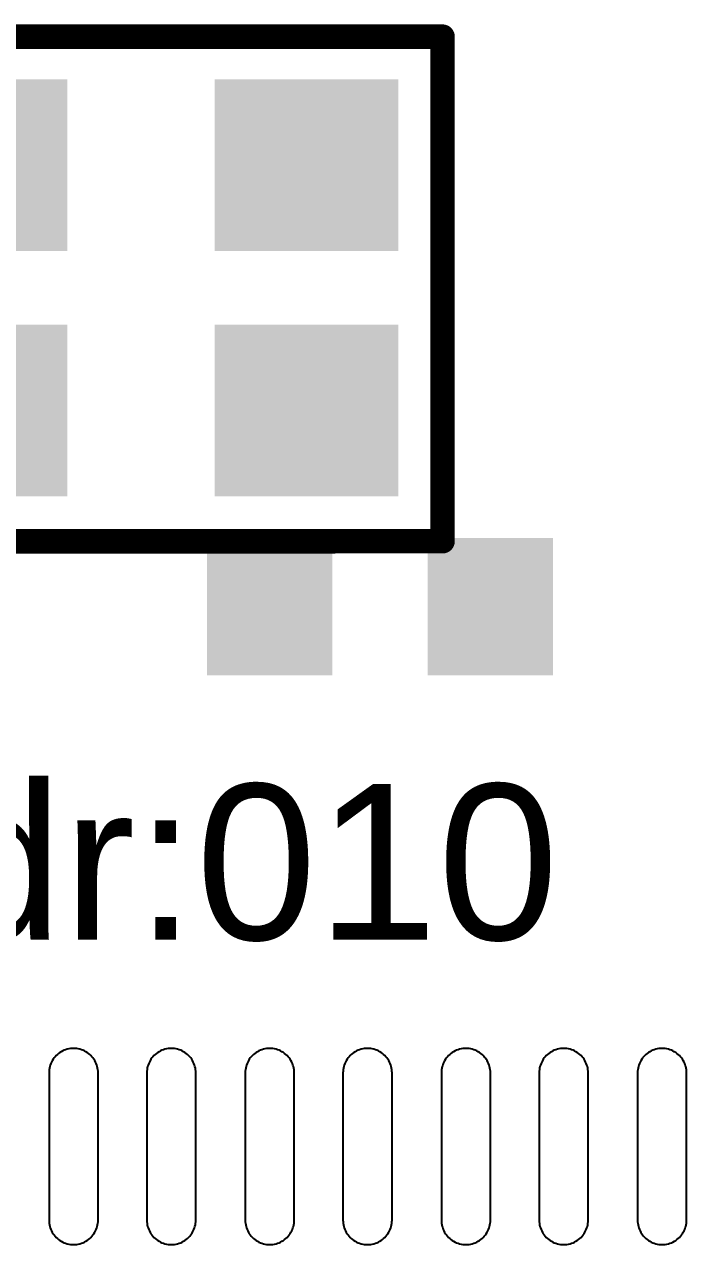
# Model space of a CAD drawing. Header units: inches. Extents: x -3.1 to 90.9, y -0.8 to 60.1.
# Drawn here: x 23.8 to 26.5, y 31.599 to 36.574 of the extents above; entities that cross this region are included whole.
import ezdxf

# ---------------------------------------------------------------- set-up
doc = ezdxf.new("R2010")
doc.units = ezdxf.units.IN
doc.layers.add('Top Overlay', color=2, linetype='Continuous')
doc.layers.add('Top Paste', color=8, linetype='Continuous')
doc.styles.add('Arial', font='', dxfattribs={"height": 0.2})
doc.styles.get('Arial').set_extended_font_data('Arial')

# ---------------------------------------------------------------- blocks, each defined once
blk = doc.blocks.new('WQFN_40_L5_0_W5_0_P0_4_BL_EP_65')
at = {"layer": 'Top Paste'}
for p, q in [((-2.8376, 1.8932), (-2.8436, 1.8905)), ((-2.8315, 1.8956), (-2.8376, 1.8932)), ((-2.8252, 1.8975), (-2.8315, 1.8956)), ((-2.8189, 1.8989), (-2.8252, 1.8975)), ((-2.8124, 1.9), (-2.8189, 1.8989)), ((-2.8059, 1.9007), (-2.8124, 1.9)), ((-2.7994, 1.9009), (-2.8059, 1.9007)), ((-2.1994, 1.9009), (-2.7994, 1.9009)), ((-2.1928, 1.9007), (-2.1994, 1.9009)), ((-2.1863, 1.9), (-2.1928, 1.9007)), ((-2.1863, 1.9), (-2.1863, 1.9)), ((-2.1799, 1.8989), (-2.1863, 1.9)), ((-2.1735, 1.8975), (-2.1799, 1.8989)), ((-2.1672, 1.8956), (-2.1735, 1.8975)), ((-2.1611, 1.8932), (-2.1672, 1.8956)), ((-2.1551, 1.8905), (-2.1611, 1.8932)), ((-2.889, 1.8451), (-2.8917, 1.8391)), ((-2.886, 1.8508), (-2.889, 1.8451)), ((-2.8825, 1.8564), (-2.886, 1.8508)), ((-2.8787, 1.8617), (-2.8825, 1.8564)), ((-2.8745, 1.8668), (-2.8787, 1.8617)), ((-2.8701, 1.8716), (-2.8745, 1.8668)), ((-2.8653, 1.876), (-2.8701, 1.8716)), ((-2.8602, 1.8802), (-2.8653, 1.876)), ((-2.8549, 1.884), (-2.8602, 1.8802)), ((-2.8494, 1.8875), (-2.8549, 1.884)), ((-2.8436, 1.8905), (-2.8494, 1.8875)), ((-2.1494, 1.8875), (-2.1551, 1.8905)), ((-2.1438, 1.884), (-2.1494, 1.8875)), ((-2.1385, 1.8802), (-2.1438, 1.884)), ((-2.1334, 1.876), (-2.1385, 1.8802)), ((-2.1286, 1.8716), (-2.1334, 1.876)), ((-2.1242, 1.8668), (-2.1286, 1.8716)), ((-2.12, 1.8617), (-2.1242, 1.8668)), ((-2.1162, 1.8564), (-2.12, 1.8617)), ((-2.1127, 1.8509), (-2.1162, 1.8564)), ((-2.1097, 1.8451), (-2.1127, 1.8509)), ((-2.107, 1.8391), (-2.1097, 1.8451)), ((-2.8992, 1.8074), (-2.8994, 1.8009)), ((-2.8994, 1.8009), (-2.8992, 1.7943)), ((-2.8985, 1.8139), (-2.8992, 1.8074)), ((-2.8992, 1.7943), (-2.8985, 1.7878)), ((-2.8974, 1.8204), (-2.8985, 1.8139)), ((-2.896, 1.8267), (-2.8974, 1.8204)), ((-2.8941, 1.833), (-2.896, 1.8267)), ((-2.8917, 1.8391), (-2.8941, 1.833)), ((-2.1047, 1.833), (-2.107, 1.8391)), ((-2.1028, 1.8267), (-2.1047, 1.833)), ((-2.1013, 1.8204), (-2.1028, 1.8267)), ((-2.1002, 1.8139), (-2.1013, 1.8204)), ((-2.0996, 1.8074), (-2.1002, 1.8139)), ((-2.1002, 1.7878), (-2.0996, 1.7943)), ((-2.0994, 1.8009), (-2.0996, 1.8074)), ((-2.0996, 1.7943), (-2.0994, 1.8009)), ((-2.8985, 1.7878), (-2.8974, 1.7814)), ((-2.8974, 1.7814), (-2.896, 1.775)), ((-2.896, 1.775), (-2.8941, 1.7687)), ((-2.8941, 1.7687), (-2.8917, 1.7626)), ((-2.8917, 1.7626), (-2.889, 1.7566)), ((-2.889, 1.7566), (-2.886, 1.7508)), ((-2.886, 1.7508), (-2.8825, 1.7453)), ((-2.8825, 1.7453), (-2.8787, 1.74)), ((-2.12, 1.74), (-2.1162, 1.7453)), ((-2.1162, 1.7453), (-2.1127, 1.7509)), ((-2.1127, 1.7509), (-2.1097, 1.7566)), ((-2.1097, 1.7566), (-2.107, 1.7626)), ((-2.107, 1.7626), (-2.1047, 1.7687)), ((-2.1047, 1.7687), (-2.1028, 1.775)), ((-2.1028, 1.775), (-2.1013, 1.7814)), ((-2.1013, 1.7814), (-2.1002, 1.7878)), ((-2.8787, 1.74), (-2.8745, 1.7349)), ((-2.8745, 1.7349), (-2.8701, 1.7301)), ((-2.8701, 1.7301), (-2.8653, 1.7257)), ((-2.8653, 1.7257), (-2.8602, 1.7215)), ((-2.8602, 1.7215), (-2.8549, 1.7177)), ((-2.8549, 1.7177), (-2.8493, 1.7142)), ((-2.8493, 1.7142), (-2.8436, 1.7112)), ((-2.8436, 1.7112), (-2.8376, 1.7085)), ((-2.8376, 1.7085), (-2.8315, 1.7062)), ((-2.8315, 1.7062), (-2.8252, 1.7043)), ((-2.8252, 1.7043), (-2.8189, 1.7028)), ((-2.8189, 1.7028), (-2.8124, 1.7017)), ((-2.8124, 1.7017), (-2.8059, 1.7011)), ((-2.8059, 1.7011), (-2.7994, 1.7009)), ((-2.7994, 1.7009), (-2.1994, 1.7009)), ((-2.1994, 1.7009), (-2.1928, 1.7011)), ((-2.1928, 1.7011), (-2.1863, 1.7017)), ((-2.1863, 1.7017), (-2.1799, 1.7028)), ((-2.1799, 1.7028), (-2.1735, 1.7043)), ((-2.1735, 1.7043), (-2.1672, 1.7062)), ((-2.1672, 1.7062), (-2.1611, 1.7085)), ((-2.1611, 1.7085), (-2.1551, 1.7112)), ((-2.1551, 1.7112), (-2.1493, 1.7142)), ((-2.1493, 1.7142), (-2.1438, 1.7177)), ((-2.1438, 1.7177), (-2.1385, 1.7215)), ((-2.1385, 1.7215), (-2.1334, 1.7257)), ((-2.1334, 1.7257), (-2.1286, 1.7301)), ((-2.1286, 1.7301), (-2.1242, 1.7349)), ((-2.1242, 1.7349), (-2.12, 1.74)), ((-2.8315, 1.4942), (-2.8376, 1.4919)), ((-2.8252, 1.4961), (-2.8315, 1.4942)), ((-2.8189, 1.4976), (-2.8252, 1.4961)), ((-2.8124, 1.4987), (-2.8189, 1.4976)), ((-2.8059, 1.4993), (-2.8124, 1.4987)), ((-2.7994, 1.4995), (-2.8059, 1.4993)), ((-2.1994, 1.4995), (-2.7994, 1.4995)), ((-2.1928, 1.4993), (-2.1994, 1.4995)), ((-2.1863, 1.4987), (-2.1928, 1.4993)), ((-2.1863, 1.4987), (-2.1863, 1.4987)), ((-2.1799, 1.4976), (-2.1863, 1.4987)), ((-2.1735, 1.4961), (-2.1799, 1.4976)), ((-2.1672, 1.4942), (-2.1735, 1.4961)), ((-2.1611, 1.4919), (-2.1672, 1.4942)), ((-2.889, 1.4438), (-2.8917, 1.4378)), ((-2.886, 1.4495), (-2.889, 1.4438)), ((-2.8825, 1.4551), (-2.886, 1.4495)), ((-2.8787, 1.4604), (-2.8825, 1.4551)), ((-2.8745, 1.4655), (-2.8787, 1.4604)), ((-2.8701, 1.4703), (-2.8745, 1.4655)), ((-2.8653, 1.4747), (-2.8701, 1.4703)), ((-2.8602, 1.4789), (-2.8653, 1.4747)), ((-2.8549, 1.4827), (-2.8602, 1.4789)), ((-2.8494, 1.4862), (-2.8549, 1.4827)), ((-2.8436, 1.4892), (-2.8494, 1.4862)), ((-2.8376, 1.4919), (-2.8436, 1.4892)), ((-2.1551, 1.4892), (-2.1611, 1.4919)), ((-2.1494, 1.4862), (-2.1551, 1.4892)), ((-2.1438, 1.4827), (-2.1494, 1.4862)), ((-2.1385, 1.4789), (-2.1438, 1.4827)), ((-2.1334, 1.4747), (-2.1385, 1.4789)), ((-2.1286, 1.4703), (-2.1334, 1.4747)), ((-2.1242, 1.4655), (-2.1286, 1.4703)), ((-2.12, 1.4604), (-2.1242, 1.4655)), ((-2.1162, 1.4551), (-2.12, 1.4604)), ((-2.1127, 1.4496), (-2.1162, 1.4551)), ((-2.1097, 1.4438), (-2.1127, 1.4496)), ((-2.107, 1.4378), (-2.1097, 1.4438)), ((-2.8992, 1.4061), (-2.8994, 1.3995)), ((-2.8994, 1.3995), (-2.8992, 1.393)), ((-2.8985, 1.4126), (-2.8992, 1.4061)), ((-2.8974, 1.419), (-2.8985, 1.4126)), ((-2.896, 1.4254), (-2.8974, 1.419)), ((-2.8941, 1.4317), (-2.896, 1.4254)), ((-2.8917, 1.4378), (-2.8941, 1.4317)), ((-2.1047, 1.4317), (-2.107, 1.4378)), ((-2.1028, 1.4254), (-2.1047, 1.4317)), ((-2.1013, 1.419), (-2.1028, 1.4254)), ((-2.1002, 1.4126), (-2.1013, 1.419)), ((-2.0996, 1.4061), (-2.1002, 1.4126)), ((-2.0994, 1.3995), (-2.0996, 1.4061)), ((-2.0996, 1.393), (-2.0994, 1.3995)), ((-2.8992, 1.393), (-2.8985, 1.3865)), ((-2.8985, 1.3865), (-2.8974, 1.38)), ((-2.8974, 1.38), (-2.896, 1.3737)), ((-2.896, 1.3737), (-2.8941, 1.3674)), ((-2.8941, 1.3674), (-2.8917, 1.3613)), ((-2.8917, 1.3613), (-2.889, 1.3553)), ((-2.889, 1.3553), (-2.886, 1.3495)), ((-2.886, 1.3495), (-2.8825, 1.344)), ((-2.8825, 1.344), (-2.8787, 1.3387)), ((-2.12, 1.3387), (-2.1162, 1.344)), ((-2.1162, 1.344), (-2.1127, 1.3496)), ((-2.1127, 1.3496), (-2.1097, 1.3553)), ((-2.1097, 1.3553), (-2.107, 1.3613)), ((-2.107, 1.3613), (-2.1047, 1.3674)), ((-2.1047, 1.3674), (-2.1028, 1.3737)), ((-2.1028, 1.3737), (-2.1013, 1.38)), ((-2.1013, 1.38), (-2.1002, 1.3865)), ((-2.1002, 1.3865), (-2.0996, 1.393)), ((-2.8787, 1.3387), (-2.8745, 1.3336)), ((-2.8745, 1.3336), (-2.8701, 1.3288)), ((-2.8701, 1.3288), (-2.8653, 1.3244)), ((-2.8653, 1.3244), (-2.8602, 1.3202)), ((-2.8602, 1.3202), (-2.8549, 1.3164)), ((-2.8549, 1.3164), (-2.8493, 1.3129)), ((-2.8493, 1.3129), (-2.8436, 1.3099)), ((-2.8436, 1.3099), (-2.8376, 1.3072)), ((-2.8376, 1.3072), (-2.8315, 1.3048)), ((-2.8315, 1.3048), (-2.8252, 1.3029)), ((-2.8252, 1.3029), (-2.8189, 1.3015)), ((-2.8189, 1.3015), (-2.8124, 1.3004)), ((-2.8124, 1.3004), (-2.8059, 1.2997)), ((-2.8059, 1.2997), (-2.7994, 1.2995)), ((-2.7994, 1.2995), (-2.1994, 1.2995)), ((-2.1994, 1.2995), (-2.1928, 1.2997)), ((-2.1928, 1.2997), (-2.1863, 1.3004)), ((-2.1863, 1.3004), (-2.1799, 1.3015)), ((-2.1799, 1.3015), (-2.1735, 1.3029)), ((-2.1735, 1.3029), (-2.1672, 1.3048)), ((-2.1672, 1.3048), (-2.1611, 1.3072)), ((-2.1611, 1.3072), (-2.1551, 1.3099)), ((-2.1551, 1.3099), (-2.1493, 1.3129)), ((-2.1493, 1.3129), (-2.1438, 1.3164)), ((-2.1438, 1.3164), (-2.1385, 1.3202)), ((-2.1385, 1.3202), (-2.1334, 1.3244)), ((-2.1334, 1.3244), (-2.1286, 1.3288)), ((-2.1286, 1.3288), (-2.1242, 1.3336)), ((-2.1242, 1.3336), (-2.12, 1.3387)), ((-2.8315, 1.0955), (-2.8376, 1.0931)), ((-2.8252, 1.0974), (-2.8315, 1.0955)), ((-2.8189, 1.0988), (-2.8252, 1.0974)), ((-2.8124, 1.0999), (-2.8189, 1.0988)), ((-2.8059, 1.1006), (-2.8124, 1.0999)), ((-2.7994, 1.1008), (-2.8059, 1.1006)), ((-2.8059, 1.1006), (-2.8059, 1.1006)), ((-2.1994, 1.1008), (-2.7994, 1.1008)), ((-2.1928, 1.1006), (-2.1994, 1.1008)), ((-2.1863, 1.0999), (-2.1928, 1.1006)), ((-2.1799, 1.0988), (-2.1863, 1.0999)), ((-2.1735, 1.0974), (-2.1799, 1.0988)), ((-2.1672, 1.0955), (-2.1735, 1.0974)), ((-2.1611, 1.0931), (-2.1672, 1.0955)), ((-2.889, 1.045), (-2.8917, 1.039)), ((-2.886, 1.0507), (-2.889, 1.045)), ((-2.8825, 1.0563), (-2.886, 1.0507)), ((-2.8787, 1.0616), (-2.8825, 1.0563)), ((-2.8745, 1.0667), (-2.8787, 1.0616)), ((-2.8701, 1.0715), (-2.8745, 1.0667)), ((-2.8653, 1.0759), (-2.8701, 1.0715)), ((-2.8602, 1.0801), (-2.8653, 1.0759)), ((-2.8549, 1.0839), (-2.8602, 1.0801)), ((-2.8494, 1.0874), (-2.8549, 1.0839)), ((-2.8436, 1.0904), (-2.8494, 1.0874)), ((-2.8376, 1.0931), (-2.8436, 1.0904)), ((-2.1551, 1.0904), (-2.1611, 1.0931)), ((-2.1494, 1.0874), (-2.1551, 1.0904)), ((-2.1438, 1.0839), (-2.1494, 1.0874)), ((-2.1385, 1.0801), (-2.1438, 1.0839)), ((-2.1334, 1.0759), (-2.1385, 1.0801)), ((-2.1286, 1.0715), (-2.1334, 1.0759)), ((-2.1242, 1.0667), (-2.1286, 1.0715)), ((-2.12, 1.0616), (-2.1242, 1.0667)), ((-2.1162, 1.0563), (-2.12, 1.0616)), ((-2.1127, 1.0508), (-2.1162, 1.0563)), ((-2.1097, 1.045), (-2.1127, 1.0508)), ((-2.107, 1.039), (-2.1097, 1.045)), ((-2.8992, 1.0073), (-2.8994, 1.0008)), ((-2.8994, 1.0008), (-2.8992, 0.9942)), ((-2.8985, 1.0138), (-2.8992, 1.0073)), ((-2.8974, 1.0203), (-2.8985, 1.0138)), ((-2.896, 1.0266), (-2.8974, 1.0203)), ((-2.8941, 1.0329), (-2.896, 1.0266)), ((-2.8917, 1.039), (-2.8941, 1.0329)), ((-2.1047, 1.0329), (-2.107, 1.039)), ((-2.1028, 1.0266), (-2.1047, 1.0329)), ((-2.1013, 1.0203), (-2.1028, 1.0266)), ((-2.1002, 1.0138), (-2.1013, 1.0203)), ((-2.0996, 1.0073), (-2.1002, 1.0138)), ((-2.0994, 1.0008), (-2.0996, 1.0073)), ((-2.0996, 0.9942), (-2.0994, 1.0008)), ((-2.8992, 0.9942), (-2.8985, 0.9877)), ((-2.8985, 0.9877), (-2.8974, 0.9813)), ((-2.8974, 0.9813), (-2.896, 0.9749)), ((-2.896, 0.9749), (-2.8941, 0.9686)), ((-2.8941, 0.9686), (-2.8917, 0.9625)), ((-2.8917, 0.9625), (-2.889, 0.9565)), ((-2.889, 0.9565), (-2.886, 0.9507)), ((-2.886, 0.9507), (-2.8825, 0.9452)), ((-2.1162, 0.9452), (-2.1127, 0.9508)), ((-2.1127, 0.9508), (-2.1097, 0.9565)), ((-2.1097, 0.9565), (-2.107, 0.9625)), ((-2.107, 0.9625), (-2.1047, 0.9686)), ((-2.1047, 0.9686), (-2.1028, 0.9749)), ((-2.1028, 0.9749), (-2.1013, 0.9813)), ((-2.1013, 0.9813), (-2.1002, 0.9877)), ((-2.1002, 0.9877), (-2.0996, 0.9942)), ((-2.8825, 0.9452), (-2.8787, 0.9399)), ((-2.8787, 0.9399), (-2.8745, 0.9348)), ((-2.8745, 0.9348), (-2.8701, 0.93)), ((-2.8701, 0.93), (-2.8653, 0.9256)), ((-2.8653, 0.9256), (-2.8602, 0.9214)), ((-2.8602, 0.9214), (-2.8549, 0.9176)), ((-2.8549, 0.9176), (-2.8493, 0.9141)), ((-2.8493, 0.9141), (-2.8436, 0.9111)), ((-2.8436, 0.9111), (-2.8376, 0.9084)), ((-2.8376, 0.9084), (-2.8315, 0.9061)), ((-2.8315, 0.9061), (-2.8252, 0.9042)), ((-2.8252, 0.9042), (-2.8189, 0.9027)), ((-2.8189, 0.9027), (-2.8124, 0.9016)), ((-2.8124, 0.9016), (-2.8059, 0.901)), ((-2.8059, 0.901), (-2.7994, 0.9008)), ((-2.7994, 0.9008), (-2.1994, 0.9008)), ((-2.1994, 0.9008), (-2.1928, 0.901)), ((-2.1928, 0.901), (-2.1863, 0.9016)), ((-2.1863, 0.9016), (-2.1799, 0.9027)), ((-2.1799, 0.9027), (-2.1735, 0.9042)), ((-2.1735, 0.9042), (-2.1672, 0.9061)), ((-2.1672, 0.9061), (-2.1611, 0.9084)), ((-2.1611, 0.9084), (-2.1551, 0.9111)), ((-2.1551, 0.9111), (-2.1493, 0.9141)), ((-2.1493, 0.9141), (-2.1438, 0.9176)), ((-2.1438, 0.9176), (-2.1385, 0.9214)), ((-2.1385, 0.9214), (-2.1334, 0.9256)), ((-2.1334, 0.9256), (-2.1286, 0.93)), ((-2.1286, 0.93), (-2.1242, 0.9348)), ((-2.1242, 0.9348), (-2.12, 0.9399)), ((-2.12, 0.9399), (-2.1162, 0.9452)), ((-2.8189, 0.6975), (-2.8252, 0.696)), ((-2.8124, 0.6986), (-2.8189, 0.6975)), ((-2.8059, 0.6992), (-2.8124, 0.6986)), ((-2.7994, 0.6994), (-2.8059, 0.6992)), ((-2.1994, 0.6994), (-2.7994, 0.6994)), ((-2.1928, 0.6992), (-2.1994, 0.6994)), ((-2.1863, 0.6986), (-2.1928, 0.6992)), ((-2.1863, 0.6986), (-2.1863, 0.6986)), ((-2.1799, 0.6975), (-2.1863, 0.6986)), ((-2.1735, 0.696), (-2.1799, 0.6975)), ((-2.886, 0.6494), (-2.889, 0.6437)), ((-2.8825, 0.655), (-2.886, 0.6494)), ((-2.8787, 0.6603), (-2.8825, 0.655)), ((-2.8745, 0.6654), (-2.8787, 0.6603)), ((-2.8701, 0.6702), (-2.8745, 0.6654)), ((-2.8653, 0.6746), (-2.8701, 0.6702)), ((-2.8602, 0.6788), (-2.8653, 0.6746)), ((-2.8549, 0.6826), (-2.8602, 0.6788)), ((-2.8494, 0.6861), (-2.8549, 0.6826)), ((-2.8436, 0.6891), (-2.8494, 0.6861)), ((-2.8376, 0.6918), (-2.8436, 0.6891)), ((-2.8315, 0.6941), (-2.8376, 0.6918)), ((-2.8252, 0.696), (-2.8315, 0.6941)), ((-2.1672, 0.6941), (-2.1735, 0.696)), ((-2.1611, 0.6918), (-2.1672, 0.6941)), ((-2.1551, 0.6891), (-2.1611, 0.6918)), ((-2.1494, 0.6861), (-2.1551, 0.6891)), ((-2.1438, 0.6826), (-2.1494, 0.6861)), ((-2.1385, 0.6788), (-2.1438, 0.6826)), ((-2.1334, 0.6746), (-2.1385, 0.6788)), ((-2.1286, 0.6702), (-2.1334, 0.6746)), ((-2.1242, 0.6654), (-2.1286, 0.6702)), ((-2.12, 0.6603), (-2.1242, 0.6654)), ((-2.1162, 0.655), (-2.12, 0.6603)), ((-2.1127, 0.6495), (-2.1162, 0.655)), ((-2.1097, 0.6437), (-2.1127, 0.6495)), ((-2.8992, 0.606), (-2.8994, 0.5994)), ((-2.8994, 0.5994), (-2.8992, 0.5929)), ((-2.8985, 0.6125), (-2.8992, 0.606)), ((-2.8974, 0.6189), (-2.8985, 0.6125)), ((-2.896, 0.6253), (-2.8974, 0.6189)), ((-2.8941, 0.6316), (-2.896, 0.6253)), ((-2.8917, 0.6377), (-2.8941, 0.6316)), ((-2.889, 0.6437), (-2.8917, 0.6377)), ((-2.107, 0.6377), (-2.1097, 0.6437)), ((-2.1047, 0.6316), (-2.107, 0.6377)), ((-2.1028, 0.6253), (-2.1047, 0.6316)), ((-2.1013, 0.6189), (-2.1028, 0.6253)), ((-2.1002, 0.6125), (-2.1013, 0.6189)), ((-2.0996, 0.606), (-2.1002, 0.6125)), ((-2.0994, 0.5994), (-2.0996, 0.606)), ((-2.0996, 0.5929), (-2.0994, 0.5994)), ((-2.8992, 0.5929), (-2.8985, 0.5864)), ((-2.8985, 0.5864), (-2.8974, 0.5799)), ((-2.8974, 0.5799), (-2.896, 0.5736)), ((-2.896, 0.5736), (-2.8941, 0.5673)), ((-2.8941, 0.5673), (-2.8917, 0.5612)), ((-2.8917, 0.5612), (-2.889, 0.5552)), ((-2.889, 0.5552), (-2.886, 0.5494)), ((-2.886, 0.5494), (-2.8825, 0.5439)), ((-2.1162, 0.5439), (-2.1127, 0.5495)), ((-2.1127, 0.5495), (-2.1097, 0.5552)), ((-2.1097, 0.5552), (-2.107, 0.5612)), ((-2.107, 0.5612), (-2.1047, 0.5673)), ((-2.1047, 0.5673), (-2.1028, 0.5736)), ((-2.1028, 0.5736), (-2.1013, 0.5799)), ((-2.1013, 0.5799), (-2.1002, 0.5864)), ((-2.1002, 0.5864), (-2.0996, 0.5929)), ((-2.8825, 0.5439), (-2.8787, 0.5386)), ((-2.8787, 0.5386), (-2.8745, 0.5335)), ((-2.8745, 0.5335), (-2.8701, 0.5287)), ((-2.8701, 0.5287), (-2.8653, 0.5243)), ((-2.8653, 0.5243), (-2.8602, 0.5201)), ((-2.8602, 0.5201), (-2.8549, 0.5163)), ((-2.8549, 0.5163), (-2.8493, 0.5128)), ((-2.8493, 0.5128), (-2.8436, 0.5098)), ((-2.8436, 0.5098), (-2.8376, 0.5071)), ((-2.8376, 0.5071), (-2.8315, 0.5047)), ((-2.8315, 0.5047), (-2.8252, 0.5028)), ((-2.8252, 0.5028), (-2.8189, 0.5014)), ((-2.8189, 0.5014), (-2.8124, 0.5003)), ((-2.8124, 0.5003), (-2.8059, 0.4996)), ((-2.8059, 0.4996), (-2.7994, 0.4994)), ((-2.7994, 0.4994), (-2.1994, 0.4994)), ((-2.1994, 0.4994), (-2.1928, 0.4996)), ((-2.1928, 0.4996), (-2.1863, 0.5003)), ((-2.1863, 0.5003), (-2.1799, 0.5014)), ((-2.1799, 0.5014), (-2.1735, 0.5028)), ((-2.1735, 0.5028), (-2.1672, 0.5047)), ((-2.1672, 0.5047), (-2.1611, 0.5071)), ((-2.1611, 0.5071), (-2.1551, 0.5098)), ((-2.1551, 0.5098), (-2.1493, 0.5128)), ((-2.1493, 0.5128), (-2.1438, 0.5163)), ((-2.1438, 0.5163), (-2.1385, 0.5201)), ((-2.1385, 0.5201), (-2.1334, 0.5243)), ((-2.1334, 0.5243), (-2.1286, 0.5287)), ((-2.1286, 0.5287), (-2.1242, 0.5335)), ((-2.1242, 0.5335), (-2.12, 0.5386)), ((-2.12, 0.5386), (-2.1162, 0.5439)), ((-2.8189, 0.2987), (-2.8252, 0.2973)), ((-2.8124, 0.2998), (-2.8189, 0.2987)), ((-2.8059, 0.3005), (-2.8124, 0.2998)), ((-2.7994, 0.3007), (-2.8059, 0.3005)), ((-2.8059, 0.3005), (-2.8059, 0.3005)), ((-2.1994, 0.3007), (-2.7994, 0.3007)), ((-2.1928, 0.3005), (-2.1994, 0.3007)), ((-2.1863, 0.2998), (-2.1928, 0.3005)), ((-2.1799, 0.2987), (-2.1863, 0.2998)), ((-2.1735, 0.2973), (-2.1799, 0.2987)), ((-2.886, 0.2506), (-2.889, 0.2449)), ((-2.8825, 0.2562), (-2.886, 0.2506)), ((-2.8787, 0.2615), (-2.8825, 0.2562)), ((-2.8745, 0.2666), (-2.8787, 0.2615)), ((-2.8701, 0.2714), (-2.8745, 0.2666)), ((-2.8653, 0.2758), (-2.8701, 0.2714)), ((-2.8602, 0.28), (-2.8653, 0.2758)), ((-2.8549, 0.2838), (-2.8602, 0.28)), ((-2.8494, 0.2873), (-2.8549, 0.2838)), ((-2.8436, 0.2903), (-2.8494, 0.2873)), ((-2.8376, 0.293), (-2.8436, 0.2903)), ((-2.8315, 0.2954), (-2.8376, 0.293)), ((-2.8252, 0.2973), (-2.8315, 0.2954)), ((-2.1672, 0.2954), (-2.1735, 0.2973)), ((-2.1611, 0.293), (-2.1672, 0.2954)), ((-2.1551, 0.2903), (-2.1611, 0.293)), ((-2.1494, 0.2873), (-2.1551, 0.2903)), ((-2.1438, 0.2838), (-2.1494, 0.2873)), ((-2.1385, 0.28), (-2.1438, 0.2838)), ((-2.1334, 0.2758), (-2.1385, 0.28)), ((-2.1286, 0.2714), (-2.1334, 0.2758)), ((-2.1242, 0.2666), (-2.1286, 0.2714)), ((-2.12, 0.2615), (-2.1242, 0.2666)), ((-2.1162, 0.2562), (-2.12, 0.2615)), ((-2.1127, 0.2507), (-2.1162, 0.2562)), ((-2.1097, 0.2449), (-2.1127, 0.2507)), ((-2.8992, 0.2072), (-2.8994, 0.2007)), ((-2.8994, 0.2007), (-2.8992, 0.1941)), ((-2.8985, 0.2137), (-2.8992, 0.2072)), ((-2.8974, 0.2202), (-2.8985, 0.2137)), ((-2.896, 0.2265), (-2.8974, 0.2202)), ((-2.8941, 0.2328), (-2.896, 0.2265)), ((-2.8917, 0.2389), (-2.8941, 0.2328)), ((-2.889, 0.2449), (-2.8917, 0.2389)), ((-2.107, 0.2389), (-2.1097, 0.2449)), ((-2.1047, 0.2328), (-2.107, 0.2389)), ((-2.1028, 0.2265), (-2.1047, 0.2328)), ((-2.1013, 0.2202), (-2.1028, 0.2265)), ((-2.1002, 0.2137), (-2.1013, 0.2202)), ((-2.0996, 0.2072), (-2.1002, 0.2137)), ((-2.0994, 0.2007), (-2.0996, 0.2072)), ((-2.0996, 0.1941), (-2.0994, 0.2007)), ((-2.8992, 0.1941), (-2.8985, 0.1876)), ((-2.8985, 0.1876), (-2.8974, 0.1812)), ((-2.8974, 0.1812), (-2.896, 0.1748)), ((-2.896, 0.1748), (-2.8941, 0.1685)), ((-2.8941, 0.1685), (-2.8917, 0.1624)), ((-2.8917, 0.1624), (-2.889, 0.1564)), ((-2.889, 0.1564), (-2.886, 0.1506)), ((-2.886, 0.1506), (-2.8825, 0.1451)), ((-2.1162, 0.1451), (-2.1127, 0.1507)), ((-2.1127, 0.1507), (-2.1097, 0.1564)), ((-2.1097, 0.1564), (-2.107, 0.1624)), ((-2.107, 0.1624), (-2.1047, 0.1685)), ((-2.1047, 0.1685), (-2.1028, 0.1748)), ((-2.1028, 0.1748), (-2.1013, 0.1812)), ((-2.1013, 0.1812), (-2.1002, 0.1876)), ((-2.1002, 0.1876), (-2.0996, 0.1941)), ((-2.8825, 0.1451), (-2.8787, 0.1398)), ((-2.8787, 0.1398), (-2.8745, 0.1347)), ((-2.8745, 0.1347), (-2.8701, 0.1299)), ((-2.8701, 0.1299), (-2.8653, 0.1255)), ((-2.8653, 0.1255), (-2.8602, 0.1213)), ((-2.8602, 0.1213), (-2.8549, 0.1175)), ((-2.8549, 0.1175), (-2.8493, 0.114)), ((-2.8493, 0.114), (-2.8436, 0.111)), ((-2.8436, 0.111), (-2.8376, 0.1083)), ((-2.8376, 0.1083), (-2.8315, 0.106)), ((-2.8315, 0.106), (-2.8252, 0.1041)), ((-2.8252, 0.1041), (-2.8189, 0.1026)), ((-2.8189, 0.1026), (-2.8124, 0.1015)), ((-2.8124, 0.1015), (-2.8059, 0.1009)), ((-2.8059, 0.1009), (-2.7994, 0.1007)), ((-2.7994, 0.1007), (-2.1994, 0.1007)), ((-2.1994, 0.1007), (-2.1928, 0.1009)), ((-2.1928, 0.1009), (-2.1863, 0.1015)), ((-2.1863, 0.1015), (-2.1799, 0.1026)), ((-2.1799, 0.1026), (-2.1735, 0.1041)), ((-2.1735, 0.1041), (-2.1672, 0.106)), ((-2.1672, 0.106), (-2.1611, 0.1083)), ((-2.1611, 0.1083), (-2.1551, 0.111)), ((-2.1551, 0.111), (-2.1493, 0.114)), ((-2.1493, 0.114), (-2.1438, 0.1175)), ((-2.1438, 0.1175), (-2.1385, 0.1213)), ((-2.1385, 0.1213), (-2.1334, 0.1255)), ((-2.1334, 0.1255), (-2.1286, 0.1299)), ((-2.1286, 0.1299), (-2.1242, 0.1347)), ((-2.1242, 0.1347), (-2.12, 0.1398)), ((-2.12, 0.1398), (-2.1162, 0.1451)), ((-2.8825, -0.1451), (-2.886, -0.1507)), ((-2.8787, -0.1398), (-2.8825, -0.1451)), ((-2.8745, -0.1347), (-2.8787, -0.1398)), ((-2.8701, -0.1299), (-2.8745, -0.1347)), ((-2.8653, -0.1255), (-2.8701, -0.1299)), ((-2.8602, -0.1213), (-2.8653, -0.1255)), ((-2.8549, -0.1175), (-2.8602, -0.1213)), ((-2.8494, -0.114), (-2.8549, -0.1175)), ((-2.8436, -0.111), (-2.8494, -0.114)), ((-2.8376, -0.1083), (-2.8436, -0.111)), ((-2.8315, -0.106), (-2.8376, -0.1083)), ((-2.8252, -0.1041), (-2.8315, -0.106)), ((-2.8189, -0.1026), (-2.8252, -0.1041)), ((-2.8124, -0.1015), (-2.8189, -0.1026)), ((-2.8059, -0.1009), (-2.8124, -0.1015)), ((-2.7994, -0.1007), (-2.8059, -0.1009)), ((-2.1994, -0.1007), (-2.7994, -0.1007)), ((-2.1928, -0.1009), (-2.1994, -0.1007)), ((-2.1863, -0.1015), (-2.1928, -0.1009)), ((-2.1863, -0.1015), (-2.1863, -0.1015)), ((-2.1799, -0.1026), (-2.1863, -0.1015)), ((-2.1735, -0.1041), (-2.1799, -0.1026)), ((-2.1672, -0.106), (-2.1735, -0.1041)), ((-2.1611, -0.1083), (-2.1672, -0.106)), ((-2.1551, -0.111), (-2.1611, -0.1083)), ((-2.1494, -0.114), (-2.1551, -0.111)), ((-2.1438, -0.1175), (-2.1494, -0.114)), ((-2.1385, -0.1213), (-2.1438, -0.1175)), ((-2.1334, -0.1255), (-2.1385, -0.1213)), ((-2.1286, -0.1299), (-2.1334, -0.1255)), ((-2.1242, -0.1347), (-2.1286, -0.1299)), ((-2.12, -0.1398), (-2.1242, -0.1347)), ((-2.1162, -0.1451), (-2.12, -0.1398)), ((-2.1127, -0.1506), (-2.1162, -0.1451)), ((-2.8992, -0.1941), (-2.8994, -0.2007)), ((-2.8985, -0.1876), (-2.8992, -0.1941)), ((-2.8974, -0.1812), (-2.8985, -0.1876)), ((-2.896, -0.1748), (-2.8974, -0.1812)), ((-2.8941, -0.1685), (-2.896, -0.1748)), ((-2.8917, -0.1624), (-2.8941, -0.1685)), ((-2.889, -0.1564), (-2.8917, -0.1624)), ((-2.886, -0.1507), (-2.889, -0.1564)), ((-2.1097, -0.1564), (-2.1127, -0.1506)), ((-2.107, -0.1624), (-2.1097, -0.1564)), ((-2.1047, -0.1685), (-2.107, -0.1624)), ((-2.1028, -0.1748), (-2.1047, -0.1685)), ((-2.1013, -0.1812), (-2.1028, -0.1748)), ((-2.1002, -0.1876), (-2.1013, -0.1812)), ((-2.0996, -0.1941), (-2.1002, -0.1876)), ((-2.0994, -0.2007), (-2.0996, -0.1941)), ((-2.8994, -0.2007), (-2.8992, -0.2072)), ((-2.8992, -0.2072), (-2.8985, -0.2137)), ((-2.8985, -0.2137), (-2.8974, -0.2202)), ((-2.8974, -0.2202), (-2.896, -0.2265)), ((-2.896, -0.2265), (-2.8941, -0.2328)), ((-2.8941, -0.2328), (-2.8917, -0.2389)), ((-2.8917, -0.2389), (-2.889, -0.2449)), ((-2.889, -0.2449), (-2.886, -0.2507)), ((-2.1127, -0.2506), (-2.1097, -0.2449)), ((-2.1097, -0.2449), (-2.107, -0.2389)), ((-2.107, -0.2389), (-2.1047, -0.2328)), ((-2.1047, -0.2328), (-2.1028, -0.2265)), ((-2.1028, -0.2265), (-2.1013, -0.2202)), ((-2.1013, -0.2202), (-2.1002, -0.2137)), ((-2.1002, -0.2137), (-2.0996, -0.2072)), ((-2.0996, -0.2072), (-2.0994, -0.2007)), ((-2.886, -0.2507), (-2.8825, -0.2562)), ((-2.8825, -0.2562), (-2.8787, -0.2615)), ((-2.8787, -0.2615), (-2.8745, -0.2666)), ((-2.8745, -0.2666), (-2.8701, -0.2714)), ((-2.8701, -0.2714), (-2.8653, -0.2758)), ((-2.8653, -0.2758), (-2.8602, -0.28)), ((-2.8602, -0.28), (-2.8549, -0.2838)), ((-2.8549, -0.2838), (-2.8493, -0.2873)), ((-2.8493, -0.2873), (-2.8436, -0.2903)), ((-2.8436, -0.2903), (-2.8376, -0.293)), ((-2.8376, -0.293), (-2.8315, -0.2954)), ((-2.8315, -0.2954), (-2.8252, -0.2973)), ((-2.8252, -0.2973), (-2.8189, -0.2987)), ((-2.1799, -0.2987), (-2.1735, -0.2973)), ((-2.1735, -0.2973), (-2.1672, -0.2954)), ((-2.1672, -0.2954), (-2.1611, -0.293)), ((-2.1611, -0.293), (-2.1551, -0.2903)), ((-2.1551, -0.2903), (-2.1493, -0.2873)), ((-2.1493, -0.2873), (-2.1438, -0.2838)), ((-2.1438, -0.2838), (-2.1385, -0.28)), ((-2.1385, -0.28), (-2.1334, -0.2758)), ((-2.1334, -0.2758), (-2.1286, -0.2714)), ((-2.1286, -0.2714), (-2.1242, -0.2666)), ((-2.1242, -0.2666), (-2.12, -0.2615)), ((-2.12, -0.2615), (-2.1162, -0.2562)), ((-2.1162, -0.2562), (-2.1127, -0.2506)), ((-2.8189, -0.2987), (-2.8124, -0.2998)), ((-2.8124, -0.2998), (-2.8059, -0.3005)), ((-2.8059, -0.3005), (-2.7994, -0.3007)), ((-2.7994, -0.3007), (-2.1994, -0.3007)), ((-2.1994, -0.3007), (-2.1928, -0.3005)), ((-2.1928, -0.3005), (-2.1863, -0.2998)), ((-2.1863, -0.2998), (-2.1799, -0.2987)), ((-2.8825, -0.5439), (-2.886, -0.5495)), ((-2.8787, -0.5386), (-2.8825, -0.5439)), ((-2.8745, -0.5335), (-2.8787, -0.5386)), ((-2.8701, -0.5287), (-2.8745, -0.5335)), ((-2.8653, -0.5243), (-2.8701, -0.5287)), ((-2.8602, -0.5201), (-2.8653, -0.5243)), ((-2.8549, -0.5163), (-2.8602, -0.5201)), ((-2.8494, -0.5128), (-2.8549, -0.5163)), ((-2.8436, -0.5098), (-2.8494, -0.5128)), ((-2.8376, -0.5071), (-2.8436, -0.5098)), ((-2.8315, -0.5047), (-2.8376, -0.5071)), ((-2.8252, -0.5028), (-2.8315, -0.5047)), ((-2.8189, -0.5014), (-2.8252, -0.5028)), ((-2.8124, -0.5003), (-2.8189, -0.5014)), ((-2.8059, -0.4996), (-2.8124, -0.5003)), ((-2.7994, -0.4994), (-2.8059, -0.4996)), ((-2.1994, -0.4994), (-2.7994, -0.4994)), ((-2.1928, -0.4996), (-2.1994, -0.4994)), ((-2.1863, -0.5003), (-2.1928, -0.4996)), ((-2.1863, -0.5003), (-2.1863, -0.5003)), ((-2.1799, -0.5014), (-2.1863, -0.5003)), ((-2.1735, -0.5028), (-2.1799, -0.5014)), ((-2.1672, -0.5047), (-2.1735, -0.5028)), ((-2.1611, -0.5071), (-2.1672, -0.5047)), ((-2.1551, -0.5098), (-2.1611, -0.5071)), ((-2.1494, -0.5128), (-2.1551, -0.5098)), ((-2.1438, -0.5163), (-2.1494, -0.5128)), ((-2.1385, -0.5201), (-2.1438, -0.5163)), ((-2.1334, -0.5243), (-2.1385, -0.5201)), ((-2.1286, -0.5287), (-2.1334, -0.5243)), ((-2.1242, -0.5335), (-2.1286, -0.5287)), ((-2.12, -0.5386), (-2.1242, -0.5335)), ((-2.1162, -0.5439), (-2.12, -0.5386)), ((-2.1127, -0.5494), (-2.1162, -0.5439)), ((-2.8992, -0.5929), (-2.8994, -0.5994)), ((-2.8985, -0.5864), (-2.8992, -0.5929)), ((-2.8974, -0.5799), (-2.8985, -0.5864)), ((-2.896, -0.5736), (-2.8974, -0.5799)), ((-2.8941, -0.5673), (-2.896, -0.5736)), ((-2.8917, -0.5612), (-2.8941, -0.5673)), ((-2.889, -0.5552), (-2.8917, -0.5612)), ((-2.886, -0.5495), (-2.889, -0.5552)), ((-2.1097, -0.5552), (-2.1127, -0.5494)), ((-2.107, -0.5612), (-2.1097, -0.5552)), ((-2.1047, -0.5673), (-2.107, -0.5612)), ((-2.1028, -0.5736), (-2.1047, -0.5673)), ((-2.1013, -0.5799), (-2.1028, -0.5736)), ((-2.1002, -0.5864), (-2.1013, -0.5799)), ((-2.0996, -0.5929), (-2.1002, -0.5864)), ((-2.0994, -0.5994), (-2.0996, -0.5929)), ((-2.8994, -0.5994), (-2.8992, -0.606)), ((-2.8992, -0.606), (-2.8985, -0.6125)), ((-2.8985, -0.6125), (-2.8974, -0.6189)), ((-2.8974, -0.6189), (-2.896, -0.6253)), ((-2.896, -0.6253), (-2.8941, -0.6316)), ((-2.8941, -0.6316), (-2.8917, -0.6377)), ((-2.8917, -0.6377), (-2.889, -0.6437)), ((-2.889, -0.6437), (-2.886, -0.6495)), ((-2.1127, -0.6494), (-2.1097, -0.6437)), ((-2.1097, -0.6437), (-2.107, -0.6377)), ((-2.107, -0.6377), (-2.1047, -0.6316)), ((-2.1047, -0.6316), (-2.1028, -0.6253)), ((-2.1028, -0.6253), (-2.1013, -0.6189)), ((-2.1013, -0.6189), (-2.1002, -0.6125)), ((-2.1002, -0.6125), (-2.0996, -0.606)), ((-2.0996, -0.606), (-2.0994, -0.5994)), ((-2.886, -0.6495), (-2.8825, -0.655)), ((-2.8825, -0.655), (-2.8787, -0.6603)), ((-2.8787, -0.6603), (-2.8745, -0.6654)), ((-2.8745, -0.6654), (-2.8701, -0.6702)), ((-2.8701, -0.6702), (-2.8653, -0.6746)), ((-2.8653, -0.6746), (-2.8602, -0.6788)), ((-2.8602, -0.6788), (-2.8549, -0.6826)), ((-2.8549, -0.6826), (-2.8493, -0.6861)), ((-2.8493, -0.6861), (-2.8436, -0.6891)), ((-2.8436, -0.6891), (-2.8376, -0.6918)), ((-2.8376, -0.6918), (-2.8315, -0.6941)), ((-2.8315, -0.6941), (-2.8252, -0.696)), ((-2.8252, -0.696), (-2.8189, -0.6975)), ((-2.1799, -0.6975), (-2.1735, -0.696)), ((-2.1735, -0.696), (-2.1672, -0.6941)), ((-2.1672, -0.6941), (-2.1611, -0.6918)), ((-2.1611, -0.6918), (-2.1551, -0.6891)), ((-2.1551, -0.6891), (-2.1493, -0.6861)), ((-2.1493, -0.6861), (-2.1438, -0.6826)), ((-2.1438, -0.6826), (-2.1385, -0.6788)), ((-2.1385, -0.6788), (-2.1334, -0.6746)), ((-2.1334, -0.6746), (-2.1286, -0.6702)), ((-2.1286, -0.6702), (-2.1242, -0.6654)), ((-2.1242, -0.6654), (-2.12, -0.6603)), ((-2.12, -0.6603), (-2.1162, -0.655)), ((-2.1162, -0.655), (-2.1127, -0.6494)), ((-2.8189, -0.6975), (-2.8124, -0.6986)), ((-2.8124, -0.6986), (-2.8059, -0.6992)), ((-2.8059, -0.6992), (-2.7994, -0.6994)), ((-2.7994, -0.6994), (-2.1994, -0.6994)), ((-2.1994, -0.6994), (-2.1928, -0.6992)), ((-2.1928, -0.6992), (-2.1863, -0.6986)), ((-2.1863, -0.6986), (-2.1799, -0.6975))]:
    blk.add_line(p, q, dxfattribs=at)
blk = doc.blocks.new('CYR_2016_430')
at = {"layer": 'Top Paste'}
for points in [[(-0.375, 1.35), (0.375, 1.35), (0.375, 0.65), (-0.375, 0.65)], [(0.975, 1.35), (1.725, 1.35), (1.725, 0.65), (0.975, 0.65)], [(-0.375, 0.35), (0.375, 0.35), (0.375, -0.35), (-0.375, -0.35)], [(0.975, 0.35), (1.725, 0.35), (1.725, -0.35), (0.975, -0.35)]]:
    blk.add_hatch(color=8, dxfattribs=at).paths.add_polyline_path(points)
at = {"layer": 'Top Overlay'}
for points, const_width in [([(-0.559, -0.5335), (-0.5587, 1.5239)], 0.1), ([(-0.5587, 1.5239), (1.905, 1.5242)], 0.1), ([(1.905, 1.5242), (1.905, -0.5332)], 0.1), ([(-0.5588, -0.3048), (-0.3302, -0.5334)], 0.09), ([(-0.559, -0.5335), (1.905, -0.5332)], 0.1)]:
    blk.add_lwpolyline(points, dxfattribs=dict(at, const_width=const_width))
for points, const_width in [([(-0.5837, 1.5239, 1), (-0.5337, 1.5239, 1)], 0.05), ([(-0.5837, 1.5239, 1), (-0.5337, 1.5239, 1)], 0.05), ([(1.88, 1.5242, 1), (1.93, 1.5242, 1)], 0.05), ([(1.88, 1.5242, 1), (1.93, 1.5242, 1)], 0.05), ([(-0.5813, -0.3048, 1), (-0.5363, -0.3048, 1)], 0.045), ([(-0.584, -0.5335, 1), (-0.534, -0.5335, 1)], 0.05), ([(-0.584, -0.5335, 1), (-0.534, -0.5335, 1)], 0.05), ([(-0.3527, -0.5334, 1), (-0.3077, -0.5334, 1)], 0.045), ([(1.88, -0.5332, 1), (1.93, -0.5332, 1)], 0.05), ([(1.88, -0.5332, 1), (1.93, -0.5332, 1)], 0.05)]:
    blk.add_lwpolyline(points, format="xyb", close=True, dxfattribs=dict(at, const_width=const_width))
blk = doc.blocks.new('C0402_450')
at = {"layer": 'Top Paste'}
for points in [[(-0.705, -0.28), (-0.705, 0.28), (-0.195, 0.28), (-0.195, -0.28)], [(0.195, -0.28), (0.195, 0.28), (0.705, 0.28), (0.705, -0.28)]]:
    blk.add_hatch(color=8, dxfattribs=at).paths.add_polyline_path(points)

msp = doc.modelspace()

# ---------------------------------------------------------------- block references
msp.add_blockref('CYR_2016_430', (23.6, 35))
for name, p, rotation in [('C0402_450', (25.25, 34.2), 180), ('WQFN_40_L5_0_W5_0_P0_4_BL_EP_65', (24.5995, 29.4994), 270)]:
    msp.add_blockref(name, p, dxfattribs=dict(rotation=rotation))

# ---------------------------------------------------------------- texts
at = {"layer": 'Top Overlay', "style": 'Arial'}
msp.add_text('Addr:010', height=0.635, rotation=360, dxfattribs=at).set_placement((22.3786, 32.8416))

doc.saveas('drawing.dxf')
